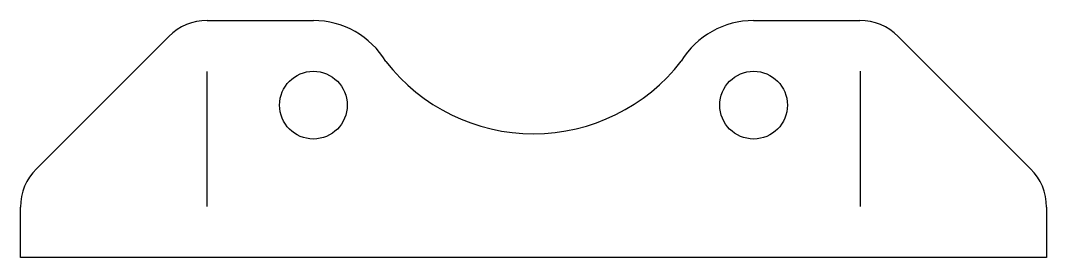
# Model space of a CAD drawing. Header units: inches. Extents: x 0 to 3.79, y 0 to 0.88.
import ezdxf

# ---------------------------------------------------------------- set-up
doc = ezdxf.new("R2010")
doc.units = ezdxf.units.IN
doc.layers.get('0').update_dxf_attribs({"linetype": 'CONTINUOUS'})

msp = doc.modelspace()

# ---------------------------------------------------------------- linework, layer by layer
for p, q in [((0.6888, 0.875), (1.0814, 0.875)), ((2.7064, 0.875), (3.0989, 0.875)), ((0.0586, 0.3276), (0.5474, 0.8164)), ((3.2403, 0.8164), (3.7291, 0.3276)), ((0.6874, 0.687), (0.6874, 0.188)), ((3.1003, 0.6875), (3.1003, 0.188)), ((0, 0), (0, 0.1862)), ((3.7877, 0.1862), (3.7877, 0)), ((3.7877, 0), (0, 0))]:
    msp.add_line(p, q)
for centre in [(1.0814, 0.5625), (2.7064, 0.5625)]:
    msp.add_circle(centre, 0.125)
for centre, radius, start, end in [((0.6888, 0.675), 0.2, 90, 135), ((1.0814, 0.5625), 0.3125, 31.0794, 90), ((2.7064, 0.5625), 0.3125, 90, 148.6381), ((3.0989, 0.675), 0.2, 45, 90), ((1.8937, 1.1463), 0.6894, 217.7931, 322.3454), ((0.2, 0.1862), 0.2, 135, 180), ((3.5877, 0.1862), 0.2, 0, 45)]:
    msp.add_arc(centre, radius, start, end)

doc.saveas('drawing.dxf')
